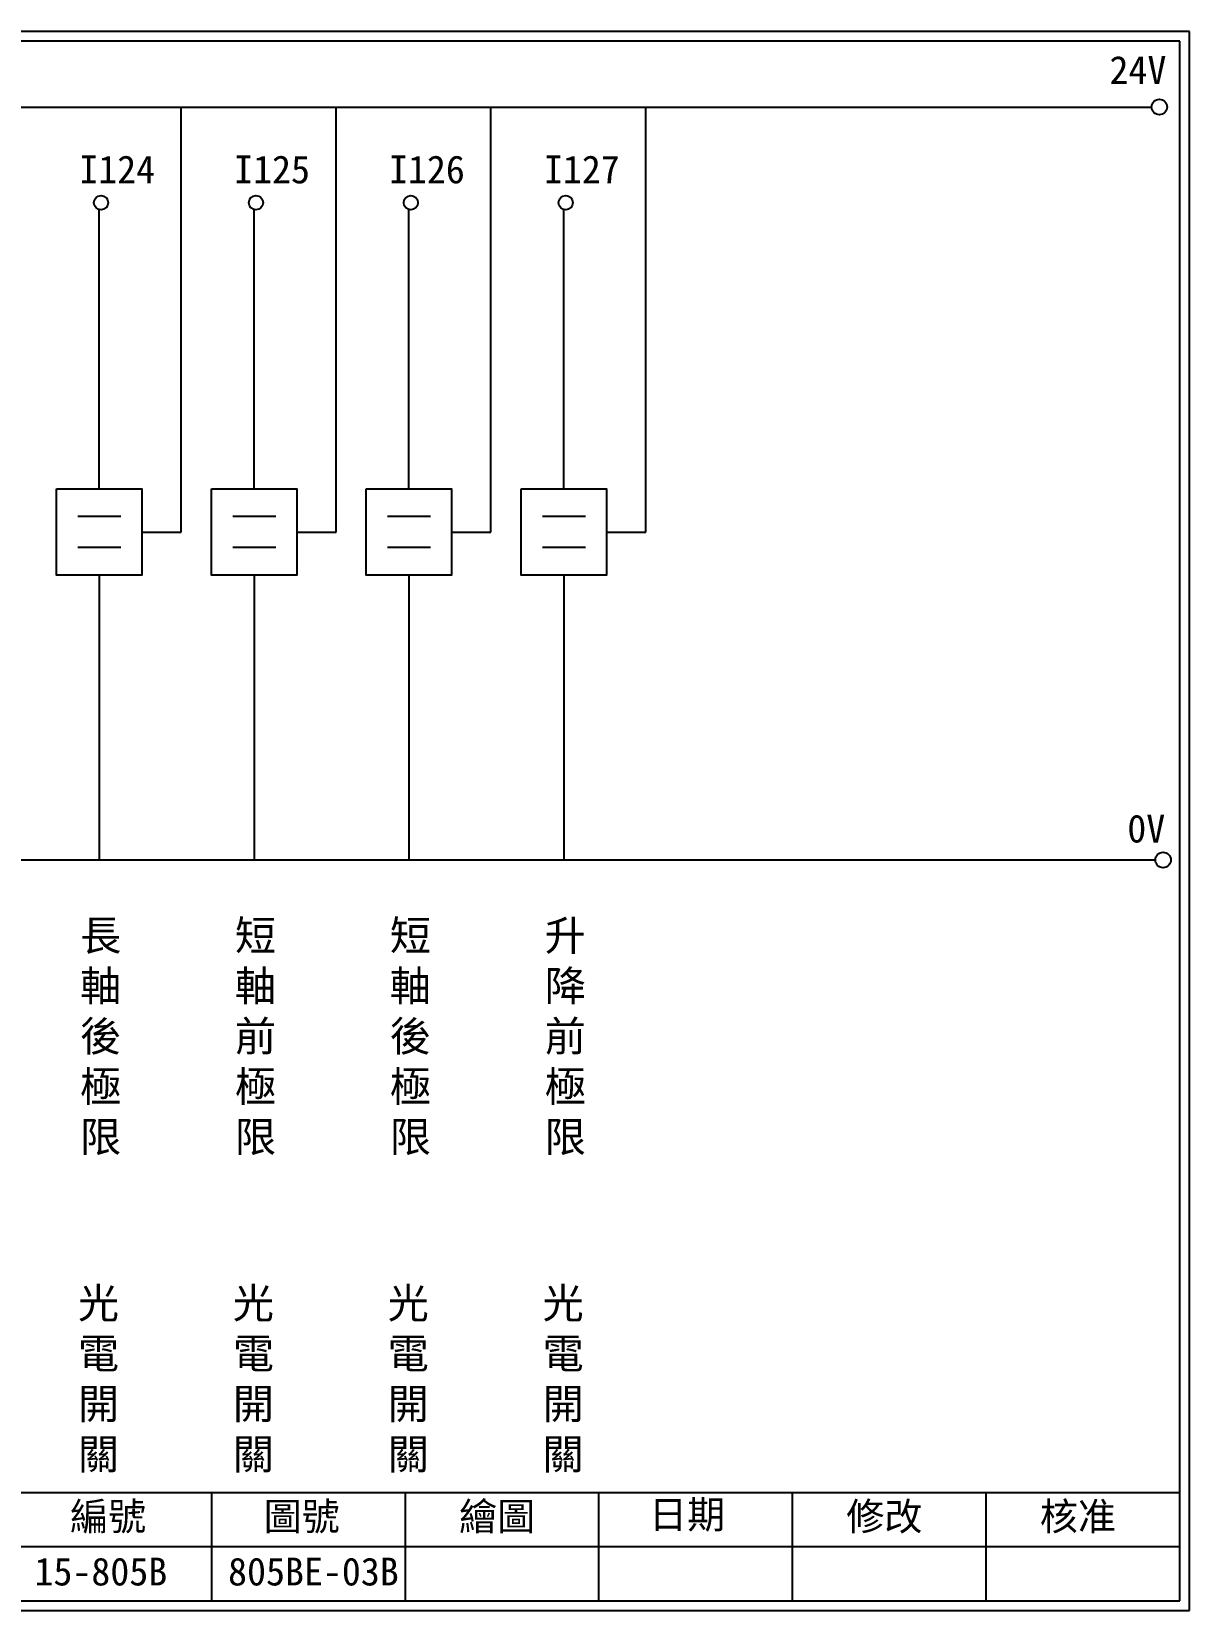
# Model space of a CAD drawing. Extents: x 275 to 562, y 265 to 469.
# Drawn here: x 412.4 to 561.9, y 264.9 to 468.9 of the extents above; entities that cross this region are included whole.
import ezdxf

# ---------------------------------------------------------------- set-up
doc = ezdxf.new("R2010")
doc.units = 0
doc.layers.get('0').update_dxf_attribs({"linetype": 'CONTINUOUS'})
doc.layers.add('圖框層', color=7, linetype='CONTINUOUS')
doc.layers.add('標尺寸層', color=3, linetype='CONTINUOUS')
doc.styles.add('CNS', font='romanc.shx', dxfattribs={"bigfont": 'chineset.shx'})
doc.styles.add('STSL', font='kaiu.ttf')

msp = doc.modelspace()

# ---------------------------------------------------------------- linework, layer by layer
for p, q in [((431.7, 404.26), (431.7, 459.17)), ((451.7, 404.26), (451.7, 459.17)), ((471.7, 404.26), (471.7, 459.17)), ((491.7, 404.26), (491.7, 459.17)), ((421.12, 409.84), (421.12, 445.86)), ((441.12, 409.84), (441.12, 445.86)), ((461.12, 409.84), (461.12, 445.86)), ((481.12, 409.84), (481.12, 445.86)), ((426.63, 404.26), (431.7, 404.26)), ((446.63, 404.26), (451.7, 404.26)), ((466.63, 404.26), (471.7, 404.26)), ((486.63, 404.26), (491.7, 404.26)), ((421.12, 398.68), (421.12, 361.9)), ((441.12, 398.68), (441.12, 361.9)), ((461.12, 398.68), (461.12, 361.9)), ((481.12, 398.68), (481.12, 361.9))]:
    msp.add_line(p, q)
for points in [[(415.6, 409.84), (426.63, 409.84), (426.63, 398.68), (415.6, 398.68)], [(435.6, 409.84), (446.63, 409.84), (446.63, 398.68), (435.6, 398.68)], [(455.6, 409.84), (466.63, 409.84), (466.63, 398.68), (455.6, 398.68)], [(475.6, 409.84), (486.63, 409.84), (486.63, 398.68), (475.6, 398.68)]]:
    msp.add_lwpolyline(points, close=True)
for centre in [(558.02, 459.17), (558.5, 361.9)]:
    msp.add_circle(centre, 1)
at = {"layer": '圖框層', "color": 7}
for p, q in [((561.9, 468.91), (274.9, 468.91)), ((560.65, 467.66), (276.15, 467.66)), ((560.65, 266.2), (560.65, 467.66)), ((561.9, 264.95), (561.9, 468.91)), ((276.15, 280.2), (560.65, 280.2)), ((435.65, 266.2), (435.65, 280.2)), ((460.65, 266.2), (460.65, 280.2)), ((485.65, 266.2), (485.65, 280.2)), ((510.65, 266.2), (510.65, 280.2)), ((535.65, 266.2), (535.65, 280.2)), ((410.65, 273.2), (560.65, 273.2)), ((276.15, 266.2), (560.65, 266.2)), ((274.9, 264.95), (561.9, 264.95))]:
    msp.add_line(p, q, dxfattribs=at)
at = {"layer": '標尺寸層', "color": 7}
for p, q in [((279.42, 459.17), (557.02, 459.17)), ((418.36, 406.29), (423.92, 406.29)), ((438.36, 406.29), (443.92, 406.29)), ((458.36, 406.29), (463.92, 406.29)), ((478.36, 406.29), (483.92, 406.29)), ((418.36, 402.32), (423.92, 402.32)), ((438.36, 402.32), (443.92, 402.32)), ((458.36, 402.32), (463.92, 402.32)), ((478.36, 402.32), (483.92, 402.32)), ((279.63, 361.9), (557.5, 361.9))]:
    msp.add_line(p, q, dxfattribs=at)
for centre in [(421.36, 446.81), (441.36, 446.81), (461.36, 446.81), (481.36, 446.81)]:
    msp.add_circle(centre, 0.92, dxfattribs=at)

# ---------------------------------------------------------------- texts
at = {"layer": '圖框層', "color": 4, "style": 'STSL'}
for s, p in [('24V', (551.58, 462.16)), ('I124', (418.54, 449.31)), ('I125', (438.54, 449.31)), ('I126', (458.54, 449.31)), ('I127', (478.54, 449.31)), ('0V', (553.88, 364.15)), ('繪圖', (467.59, 275.29)), ('日期', (492.12, 275.53)), ('編號', (417.36, 275.28)), ('圖號', (442.36, 275.28)), ('修改', (517.59, 275.29)), ('核准', (542.59, 275.29)), ('15-805B', (412.76, 268.17)), ('805BE-03B', (437.76, 268.17))]:
    msp.add_text(s, height=3.6, dxfattribs=at).set_placement(p)
at = {"layer": '標尺寸層', "color": 7, "char_height": 3.9, "width": 4.9608, "attachment_point": 5, "style": 'CNS'}
for s, insert in [('{\\fDFKai-SB|b0|i0|c136|p65;長軸後極限}', (421.3, 338.92)), ('{\\fDFKai-SB|b0|i0|c136|p65;短軸前極限}', (441.3, 338.92)), ('{\\fDFKai-SB|b0|i0|c136|p65;短軸後極限}', (461.3, 338.92)), ('{\\fDFKai-SB|b0|i0|c136|p65;升降前極限}', (481.3, 338.92)), ('{\\fDFKai-SB|b0|i0|c136|p65;光電開關}', (421.03, 294.67)), ('{\\fDFKai-SB|b0|i0|c136|p65;光電開關}', (441.03, 294.67)), ('{\\fDFKai-SB|b0|i0|c136|p65;光電開關}', (461.03, 294.67)), ('{\\fDFKai-SB|b0|i0|c136|p65;光電開關}', (481.03, 294.67))]:
    msp.add_mtext(s, dxfattribs=dict(at, insert=insert))

doc.saveas('drawing.dxf')
